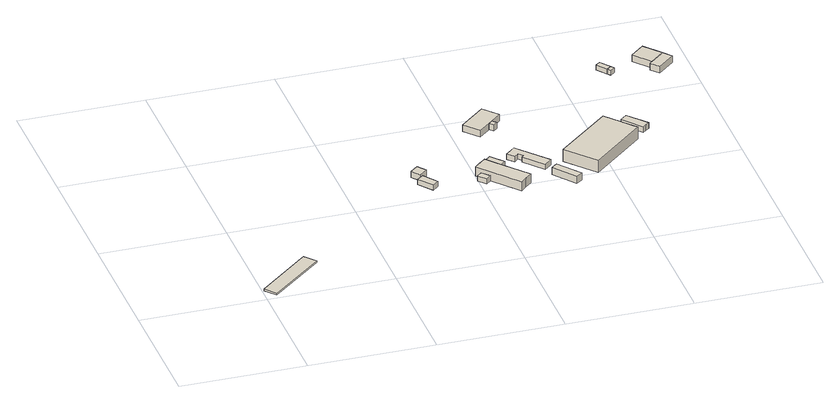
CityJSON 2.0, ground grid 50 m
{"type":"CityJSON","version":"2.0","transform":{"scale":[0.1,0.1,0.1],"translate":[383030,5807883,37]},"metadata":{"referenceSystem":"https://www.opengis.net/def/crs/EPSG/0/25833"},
"CityObjects":{
"building1":{"type":"Building","attributes":{"Gemeindeschluessel":"11000006","BezugspunktDach":"2200","function":"51009_1610","measuredHeight":0.758,"storeysAboveGround":0},"address":[{"country":"Germany","locality":"Berlin"}],"geometry":[{"type":"Solid","lod":"1","boundaries":[[[[0,1,2,3]],[[4,5,6,7]],[[4,7,3,2]],[[5,4,2,1]],[[6,5,1,0]],[[7,6,0,3]]]]}]},
"building2":{"type":"Building","attributes":{"Gemeindeschluessel":"11000006","BezugspunktDach":"2200","function":"31001_2143","measuredHeight":2.15,"storeysAboveGround":1},"address":[{"country":"Germany","locality":"Berlin","thoroughfareNumber":"53 (2)","thoroughfareName":"Am Stichkanal"}],"geometry":[{"type":"Solid","lod":"1","boundaries":[[[[8,9,10,11]],[[12,13,14,15]],[[12,15,11,10]],[[13,12,10,9]],[[14,13,9,8]],[[15,14,8,11]]]]}]},
"building3":{"type":"Building","attributes":{"Gemeindeschluessel":"11000006","BezugspunktDach":"2200","function":"51009_1610","measuredHeight":2.63,"storeysAboveGround":0},"address":[{"country":"Germany","locality":"Berlin"}],"geometry":[{"type":"Solid","lod":"1","boundaries":[[[[16,17,18,19]],[[20,21,22,23]],[[20,23,19,18]],[[21,20,18,17]],[[22,21,17,16]],[[23,22,16,19]]]]}]},
"building4":{"type":"Building","attributes":{"Gemeindeschluessel":"11000006","BezugspunktDach":"2200","function":"51009_1610","measuredHeight":2.45,"storeysAboveGround":0},"address":[{"country":"Germany","locality":"Berlin"}],"geometry":[{"type":"Solid","lod":"1","boundaries":[[[[24,25,26,27]],[[28,29,30,31]],[[28,31,27,26]],[[29,28,26,25]],[[30,29,25,24]],[[31,30,24,27]]]]}]},
"building5":{"type":"Building","attributes":{"Gemeindeschluessel":"11000006","BezugspunktDach":"2200","function":"31001_2140","measuredHeight":4.51,"storeysAboveGround":1},"address":[{"country":"Germany","locality":"Berlin","thoroughfareNumber":"53","thoroughfareName":"Am Stichkanal"}],"geometry":[{"type":"Solid","lod":"1","boundaries":[[[[32,33,34,35,36,37,38,39]],[[40,41,42,43,44,45,46,47]],[[40,47,39,38]],[[41,40,38,37]],[[42,41,37,36]],[[43,42,36,35]],[[44,43,35,34]],[[45,44,34,33]],[[46,45,33,32]],[[47,46,32,39]]]]}]},
"building6":{"type":"Building","attributes":{"Gemeindeschluessel":"11000006","BezugspunktDach":"2200","function":"51009_1610","measuredHeight":3.05,"storeysAboveGround":0},"address":[{"country":"Germany","locality":"Berlin"}],"geometry":[{"type":"Solid","lod":"1","boundaries":[[[[48,49,50,51]],[[52,53,54,55]],[[52,55,51,50]],[[53,52,50,49]],[[54,53,49,48]],[[55,54,48,51]]]]}]},
"building7":{"type":"Building","attributes":{"Gemeindeschluessel":"11000006","BezugspunktDach":"2200","function":"31001_2020","measuredHeight":2.77,"storeysAboveGround":1},"address":[{"country":"Germany","locality":"Berlin","thoroughfareNumber":"51","thoroughfareName":"Am Stichkanal"}],"geometry":[{"type":"Solid","lod":"1","boundaries":[[[[56,57,58,59,60,61]],[[62,63,64,65,66,67]],[[62,67,61,60]],[[63,62,60,59]],[[64,63,59,58]],[[65,64,58,57]],[[66,65,57,56]],[[67,66,56,61]]]]}]},
"building8":{"type":"Building","attributes":{"Gemeindeschluessel":"11000006","BezugspunktDach":"2200","function":"31001_2143","measuredHeight":2.29,"storeysAboveGround":1},"address":[{"country":"Germany","locality":"Berlin","thoroughfareNumber":"53 (1)","thoroughfareName":"Am Stichkanal"}],"geometry":[{"type":"Solid","lod":"1","boundaries":[[[[68,69,70,71,72,73,74,75]],[[76,77,78,79,80,81,82,83]],[[76,83,75,74]],[[77,76,74,73]],[[78,77,73,72]],[[79,78,72,71]],[[80,79,71,70]],[[81,80,70,69]],[[82,81,69,68]],[[83,82,68,75]]]]}]},
"building9":{"type":"Building","attributes":{"Gemeindeschluessel":"11000006","BezugspunktDach":"2200","function":"51009_1610","measuredHeight":2.62,"storeysAboveGround":0},"address":[{"country":"Germany","locality":"Berlin"}],"geometry":[{"type":"Solid","lod":"1","boundaries":[[[[84,85,58,57]],[[86,87,88,89]],[[86,89,57,58]],[[87,86,58,85]],[[88,87,85,84]],[[89,88,84,57]]]]}]},
"building10":{"type":"Building","attributes":{"Gemeindeschluessel":"11000006","BezugspunktDach":"2200","function":"31001_2143","measuredHeight":3,"storeysAboveGround":1},"address":[{"country":"Germany","locality":"Berlin","thoroughfareNumber":"53 (3)","thoroughfareName":"Am Stichkanal"}],"geometry":[{"type":"Solid","lod":"1","boundaries":[[[[90,91,92,93]],[[94,95,96,97]],[[94,97,93,92]],[[95,94,92,91]],[[96,95,91,90]],[[97,96,90,93]]]]}]},
"building11":{"type":"Building","attributes":{"Gemeindeschluessel":"11000006","BezugspunktDach":"2200","function":"31001_2143","measuredHeight":5.85,"storeysAboveGround":2},"address":[{"country":"Germany","locality":"Berlin","thoroughfareNumber":"51 (1)","thoroughfareName":"Am Stichkanal"}],"geometry":[{"type":"Solid","lod":"1","boundaries":[[[[98,99,100,101,102,103]],[[104,105,106,107,108,109]],[[104,109,103,102]],[[105,104,102,101]],[[106,105,101,100]],[[107,106,100,99]],[[108,107,99,98]],[[109,108,98,103]]]]}]},
"building12":{"type":"Building","attributes":{"Gemeindeschluessel":"11000006","BezugspunktDach":"2200","function":"51009_1610","measuredHeight":2.76,"storeysAboveGround":0},"address":[{"country":"Germany","locality":"Berlin"}],"geometry":[{"type":"Solid","lod":"1","boundaries":[[[[110,111,112,113]],[[114,115,106,104]],[[114,104,113,112]],[[115,114,112,111]],[[106,115,111,110]],[[104,106,110,113]]]]}]},
"building13":{"type":"Building","attributes":{"Gemeindeschluessel":"11000006","BezugspunktDach":"2200","function":"51009_1610","measuredHeight":3.28,"storeysAboveGround":0},"address":[{"country":"Germany","locality":"Berlin"}],"geometry":[{"type":"Solid","lod":"1","boundaries":[[[[116,117,118,119,120]],[[121,122,123,124,125]],[[121,125,120,119]],[[122,121,119,118]],[[123,122,118,117]],[[124,123,117,116]],[[125,124,116,120]]]]}]},
"building14":{"type":"Building","attributes":{"Gemeindeschluessel":"11000006","BezugspunktDach":"2200","function":"51009_1610","measuredHeight":2.2,"storeysAboveGround":0},"address":[{"country":"Germany","locality":"Berlin"}],"geometry":[{"type":"Solid","lod":"1","boundaries":[[[[126,127,128,129]],[[130,131,132,133]],[[130,133,129,128]],[[131,130,128,127]],[[132,131,127,126]],[[133,132,126,129]]]]}]},
"building15":{"type":"Building","attributes":{"Gemeindeschluessel":"11000006","BezugspunktDach":"2200","function":"31001_2143","measuredHeight":2.13,"storeysAboveGround":1},"address":[{"country":"Germany","locality":"Berlin","thoroughfareNumber":"49 (4)","thoroughfareName":"Am Stichkanal"}],"geometry":[{"type":"Solid","lod":"1","boundaries":[[[[134,135,127,126]],[[136,137,138,139]],[[136,139,126,127]],[[137,136,127,135]],[[138,137,135,134]],[[139,138,134,126]]]]}]},
"building16":{"type":"Building","attributes":{"Gemeindeschluessel":"11000006","BezugspunktDach":"2200","function":"51009_1610","measuredHeight":2.97,"storeysAboveGround":0},"address":[{"country":"Germany","locality":"Berlin"}],"geometry":[{"type":"Solid","lod":"1","boundaries":[[[[140,141,142,143]],[[144,145,146,147]],[[144,147,143,142]],[[145,144,142,141]],[[146,145,141,140]],[[147,146,140,143]]]]}]},
"building17":{"type":"Building","attributes":{"Gemeindeschluessel":"11000006","BezugspunktDach":"2200","function":"31001_2143","measuredHeight":2.92,"storeysAboveGround":1},"address":[{"country":"Germany","locality":"Berlin","thoroughfareNumber":"49 (3)","thoroughfareName":"Am Stichkanal"}],"geometry":[{"type":"Solid","lod":"1","boundaries":[[[[148,149,141,140,150]],[[146,145,151,152,153]],[[146,153,150,140]],[[145,146,140,141]],[[151,145,141,149]],[[152,151,149,148]],[[153,152,148,150]]]]}]}
},
"vertices":[
[39,7,19],[251,187,19],[212,232,19],[2,52,19],[212,232,12],[251,187,12],[39,7,12],[2,52,12],
[822,564,27],[846,584,27],[804,641,27],[778,621,27],[804,641,5],[846,584,5],[822,564,5],[778,621,5],
[795,642,32],[827,667,32],[801,701,32],[769,676,32],[801,701,6],[827,667,6],[795,642,6],[769,676,6],
[1023,544,29],[1043,562,29],[1015,593,29],[996,576,29],[1015,593,7],[1043,562,7],[1023,544,7],[996,576,7],
[1131,459,46],[1155,481,46],[1180,503,46],[1091,605,46],[1048,655,46],[1023,633,46],[1022,633,46],[999,612,46],[1022,633,7],[1023,633,7],[1048,655,7],[1091,605,7],[1180,503,7],[1155,481,7],[1131,459,7],[999,612,7],
[1091,605,38],[1119,630,38],[1076,680,38],[1048,655,38],[1076,680,8],[1119,630,8],[1091,605,8],[1048,655,8],
[1102,873,35],[1146,912,35],[1162,927,35],[1203,963,35],[1152,1021,35],[1050,932,35],[1152,1021,7],[1203,963,7],[1162,927,7],[1146,912,7],[1102,873,7],[1050,932,7],
[1168,662,32],[1184,677,32],[1200,658,32],[1193,652,32],[1260,575,32],[1289,601,32],[1183,723,32],[1144,688,32],[1183,723,9],[1289,601,9],[1260,575,9],[1193,652,9],[1200,658,9],[1184,677,9],[1168,662,9],[1144,688,9],
[1161,896,35],[1176,910,35],[1162,927,9],[1176,910,9],[1161,896,9],[1146,912,9],
[1340,443,40],[1366,462,40],[1296,553,40],[1271,533,40],[1296,553,10],[1366,462,10],[1340,443,10],[1271,533,10],
[1439,493,62],[1651,679,62],[1608,729,62],[1602,737,62],[1552,794,62],[1338,609,62],[1552,794,11],[1602,737,11],[1608,729,11],[1651,679,11],[1439,493,11],[1338,609,11],
[1608,729,38],[1632,750,38],[1576,815,38],[1552,794,38],[1576,815,11],[1632,750,11],
[1685,716,36],[1698,728,36],[1712,739,36],[1647,815,36],[1620,792,36],[1647,815,11],[1712,739,11],[1698,728,11],[1685,716,11],[1620,792,11],
[1684,1163,30],[1702,1176,30],[1671,1217,30],[1654,1204,30],[1671,1217,8],[1702,1176,8],[1684,1163,8],[1654,1204,8],
[1694,1149,30],[1712,1163,30],[1702,1176,9],[1712,1163,9],[1694,1149,9],[1684,1163,9],
[1854,1149,40],[1910,1197,40],[1852,1264,40],[1796,1216,40],[1852,1264,11],[1910,1197,11],[1854,1149,11],[1796,1216,11],
[1870,1106,40],[1938,1164,40],[1842,1139,40],[1938,1164,11],[1870,1106,11],[1842,1139,11]
]}
